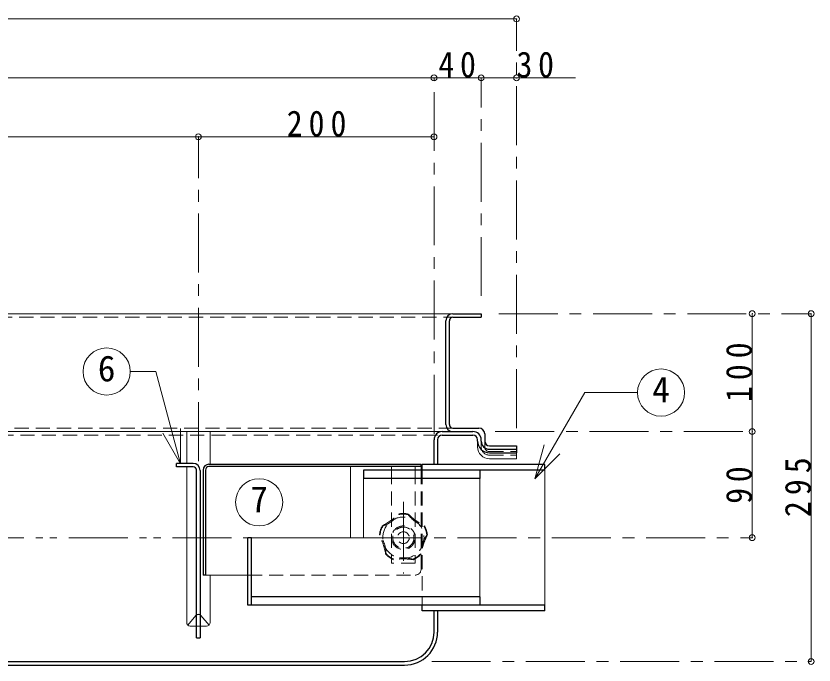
# Model space of a CAD drawing. Units: millimetres at full size, sheet at 1:10. Extents: x -2052 to 1998, y -1453 to 1357.
# Drawn here: x -100 to 578, y -1147 to -597 of the extents above; entities that cross this region are included whole.
import ezdxf
from ezdxf.enums import TextEntityAlignment as Align

# ---------------------------------------------------------------- set-up
doc = ezdxf.new("R2010")
doc.units = ezdxf.units.MM
doc.header["$LTSCALE"] = 10
doc.header["$PDMODE"] = 32
doc.header["$PDSIZE"] = 5
for name, pattern in [('CHAIN1', [8, 5, -1, 1, -1]), ('DASHED1', [1.8, 1.2, -0.6]), ('DOUBLE_CHAIN1', [8.8, 5, -1, 0.6, -0.6, 0.6, -1])]:
    doc.linetypes.add(name, pattern=pattern)
doc.layers.add('0-0____1', color=4, linetype='Continuous', lineweight=9)
doc.styles.add('ＭＳ ゴシック', font='')
doc.styles.get('ＭＳ ゴシック').set_extended_font_data('MS Gothic')

msp = doc.modelspace()

# ---------------------------------------------------------------- linework, layer by layer
at = {"layer": '0-0____1'}
for p, q in [((-1014.97, -599.01), (325.03, -599.01)), ((255.03, -649.01), (-944.97, -649.01)), ((295.03, -649.01), (255.03, -649.01)), ((375.03, -649.01), (295.03, -649.01)), ((-344.97, -699.01), (55.03, -699.01)), ((55.03, -699.01), (255.03, -699.01)), ((-960.97, -849.01), (271.03, -849.01)), ((525.03, -849.01), (525.03, -949.01)), ((575.03, -849.01), (575.03, -1144.01)), ((-949.97, -949.01), (262.03, -949.01)), ((525.03, -949.01), (525.03, -1039.01)), ((292.03, -962.01), (292.03, -957.01)), ((184.03, -1039.01), (184.03, -978.73)), ((195.03, -988.73), (195.03, -1039.01)), ((100.03, -1039.01), (195.03, -1039.01))]:
    msp.add_line(p, q, dxfattribs=at)
at = {"layer": '0-0____1', "linetype": 'CHAIN1'}
for p, q in [((325.03, -946.01), (325.03, -599.01)), ((255.03, -951.01), (255.03, -649.01)), ((295.03, -834.01), (295.03, -649.01)), ((55.03, -974.01), (55.03, -699.01)), ((310.03, -849.01), (575.03, -849.01)), ((307.03, -949.01), (525.03, -949.01)), ((229.03, -1008.51), (229.03, -1069.51)), ((195.03, -1039.01), (525.03, -1039.01)), ((253.03, -1144.01), (575.03, -1144.01))]:
    msp.add_line(p, q, dxfattribs=at)
at = {"layer": '0-0____1', "color": 7, "linetype": 'DASHED1', "lineweight": 18}
for p, q in [((-960.97, -852.01), (271.03, -852.01)), ((271.03, -946.01), (-982.97, -946.01)), ((-977.97, -952.01), (262.03, -952.01)), ((295.03, -962.01), (295.03, -957.01)), ((298.03, -962.01), (298.03, -957.01)), ((302.03, -966.01), (325.03, -966.01)), ((302.03, -969.01), (325.03, -969.01)), ((245.03, -981.73), (245.03, -1096.28))]:
    msp.add_line(p, q, dxfattribs=at)
at = {"layer": '0-0____1', "color": 5, "lineweight": 25}
for p, q in [((271.03, -849.01), (295.03, -849.01)), ((271.03, -852.01), (295.03, -852.01)), ((295.03, -849.01), (295.03, -852.01)), ((265.03, -943.01), (265.03, -855.01)), ((268.03, -943.01), (268.03, -855.01)), ((271.03, -946.01), (293.03, -946.01)), ((262.03, -949.01), (288.03, -949.01)), ((262.03, -952.01), (288.03, -952.01)), ((298.03, -951.01), (298.03, -957.01)), ((255.03, -977.01), (255.03, -956.01)), ((258.03, -956.01), (258.03, -977.01)), ((292.03, -957.01), (292.03, -956.01)), ((295.03, -957.01), (295.03, -956.01)), ((302.03, -964.01), (325.03, -964.01)), ((302.03, -967.01), (325.03, -967.01)), ((50.53, -976.01), (36.53, -976.01)), ((36.53, -979.01), (36.53, -976.01)), ((50.53, -979.01), (36.53, -979.01)), ((53.53, -1124.01), (53.53, -982.01)), ((56.53, -982.01), (56.53, -1124.01)), ((59.03, -981.73), (59.03, -1070.73)), ((61.03, -981.73), (61.03, -1070.73)), ((64.03, -976.73), (244.03, -976.73)), ((244.03, -978.73), (64.03, -978.73)), ((244.03, -978.73), (244.03, -976.73)), ((349.03, -977.01), (245.03, -977.01)), ((245.03, -981.73), (245.03, -977.01)), ((349.03, -981.73), (349.03, -977.01)), ((100.03, -1039.01), (97.03, -1039.01)), ((97.03, -1096.28), (97.03, -1039.01)), ((100.03, -1096.28), (100.03, -1039.01)), ((61.03, -1070.73), (59.03, -1070.73)), ((294.03, -1089.28), (100.03, -1089.28)), ((294.03, -1089.28), (294.03, -1096.28)), ((349.03, -1096.28), (97.03, -1096.28)), ((349.03, -1101.01), (349.03, -1096.28)), ((255.03, -1119.01), (255.03, -1101.01)), ((258.03, -1101.01), (258.03, -1119.01)), ((53.53, -1124.01), (56.53, -1124.01)), ((-919.97, -1144.01), (230.03, -1144.01)), ((-919.97, -1147.01), (230.03, -1147.01))]:
    msp.add_line(p, q, dxfattribs=at)
at = {"layer": '0-0____1', "color": 7, "lineweight": 18}
for p, q in [((-2.81, -898.06), (18.93, -898.06)), ((39.9, -976.33), (18.93, -898.06)), ((39.9, -976.33), (39.9, -946.33)), ((39.9, -976.33), (24.9, -950.35)), ((45.12, -976.01), (45.12, -949.01)), ((64.93, -949.01), (64.93, -976.73)), ((340.62, -989.2), (348.39, -960.23)), ((340.62, -989.2), (361.84, -967.99)), ((45.12, -1111.01), (45.12, -979.01)), ((219.03, -981.73), (219.03, -978.73)), ((219.03, -981.73), (239.03, -981.73)), ((239.03, -981.73), (239.03, -978.73)), ((244.03, -981.73), (244.03, -978.73)), ((349.03, -981.73), (349.03, -1096.28)), ((294.03, -988.73), (294.03, -1089.28)), ((97.03, -1070.73), (61.03, -1070.73)), ((64.93, -1111.01), (64.93, -1070.73)), ((46, -1113.12), (52.89, -1104.9)), ((64.05, -1113.12), (57.16, -1104.9)), ((53.53, -1114.01), (48.12, -1114.01)), ((56.53, -1114.01), (61.93, -1114.01))]:
    msp.add_line(p, q, dxfattribs=at)
at = {"layer": '0-0____1', "linetype": 'DASHED1'}
for p, q in [((219.03, -981.73), (219.03, -1060.73)), ((239.03, -981.73), (239.03, -1060.73)), ((244.03, -1065.73), (244.03, -981.73)), ((239.03, -1060.73), (219.03, -1060.73)), ((97.03, -1070.73), (239.03, -1070.73)), ((53.53, -1114.01), (56.53, -1114.01))]:
    msp.add_line(p, q, dxfattribs=at)
at = {"layer": '0-0____1', "linetype": 'DOUBLE_CHAIN1'}
msp.add_line((-934.97, -1039.01), (97.03, -1039.01), dxfattribs=at)
at = {"layer": '0-0____1', "color": 7, "lineweight": 18}
msp.add_lwpolyline([(340.62, -989.2), (382.93, -915.93), (427.7, -915.93)], dxfattribs=at)
at = {"layer": '0-0____1', "color": 5, "lineweight": 25}
for points in [[(302.03, -961.01), (325.03, -961.01), (325.03, -967.01)], [(349.03, -981.73), (195.03, -981.73), (195.03, -988.73)], [(294.03, -981.73), (294.03, -988.73), (195.03, -988.73)], [(349.03, -1101.01), (245.03, -1101.01), (245.03, -1096.28)]]:
    msp.add_lwpolyline(points, dxfattribs=at)
at = {"layer": '0-0____1'}
msp.add_lwpolyline([(325.03, -967.01), (325.03, -972.01), (302.03, -972.01)], dxfattribs=at)
at = {"layer": '0-0____1', "color": 7, "lineweight": 18}
for centre in [(-22.81, -898.06), (447.7, -915.93), (106.59, -1008.99)]:
    msp.add_circle(centre, 20, dxfattribs=at)
at = {"layer": '0-0____1', "linetype": 'DASHED1'}
for radius in [17.5, 10, 9, 5]:
    msp.add_circle((229.03, -1039.01), radius, dxfattribs=at)
at = {"layer": '0-0____1', "color": 5, "lineweight": 25}
for centre, radius, start, end in [((271.03, -855.01), 6, 90, 180), ((271.03, -855.01), 3, 90, 180), ((271.03, -943.01), 6, 180, 270), ((271.03, -943.01), 3, 180, 270), ((293.03, -951.01), 5, 0, 90), ((262.03, -956.01), 7, 90, 180), ((262.03, -956.01), 4, 90, 180), ((288.03, -956.01), 7, 0, 90), ((288.03, -956.01), 4, 0, 90), ((302.03, -957.01), 10, 180, 270), ((302.03, -957.01), 7, 180, 270), ((302.03, -957.01), 4, 180, 270), ((50.53, -982.01), 6, 0, 90), ((50.53, -982.01), 3, 0, 90), ((64.03, -981.73), 5, 90, 180), ((64.03, -981.73), 3, 90, 180), ((230.03, -1119.01), 25, 270, 0), ((230.03, -1119.01), 28, 270, 0)]:
    msp.add_arc(centre, radius, start, end, dxfattribs=at)
at = {"layer": '0-0____1'}
msp.add_arc((302.03, -962.01), 10, 180, 270, dxfattribs=at)
at = {"layer": '0-0____1', "color": 7, "linetype": 'DASHED1', "lineweight": 18}
for radius in [7, 4]:
    msp.add_arc((302.03, -962.01), radius, 180, 270, dxfattribs=at)
at = {"layer": '0-0____1', "linetype": 'DASHED1'}
for centre, radius, start, end in [((186.15, -979.99), 54.95, 297.11306, 314.88694), ((201.94, -1001.73), 29.07, 289.44958, 322.55042), ((229.03, -1039.01), 20.5, 78.46304, 101.53696), ((229.03, -1039.01), 20, 78.46304, 101.53696), ((256.11, -1001.73), 29.07, 217.44958, 250.55042), ((271.91, -979.99), 54.95, 225.11306, 242.88694), ((229.03, -1039.01), 20.5, 150.46304, 173.53696), ((229.03, -1039.01), 20, 150.46304, 173.53696), ((229.03, -1039.01), 20, 6.46304, 29.53696), ((229.03, -1039.01), 20.5, 6.46304, 29.53696), ((159.65, -1061.55), 54.95, 9.11306, 26.88694), ((185.21, -1053.24), 29.07, 1.44958, 34.55042), ((272.85, -1053.24), 29.07, 145.44958, 178.55042), ((298.41, -1061.55), 54.95, 153.11306, 170.88694), ((229.03, -1039.01), 20.5, 222.46304, 245.53696), ((229.03, -1039.01), 20, 222.46304, 245.53696), ((229.03, -1085.08), 29.07, 73.44958, 106.55042), ((229.03, -1039.01), 20, 294.46304, 317.53696), ((229.03, -1039.01), 20.5, 294.46304, 317.53696), ((229.03, -1111.96), 54.95, 81.11306, 98.88694), ((239.03, -1065.73), 5, 270, 0), ((55.03, -1107.01), 3, 60, 120)]:
    msp.add_arc(centre, radius, start, end, dxfattribs=at)
at = {"layer": '0-0____1', "color": 7, "lineweight": 18}
for centre, start, end in [((55.03, -1107.01), 120, 135.27973), ((55.03, -1107.01), 44.72027, 60), ((48.12, -1111.01), 180, 270), ((61.93, -1111.01), 270, 0)]:
    msp.add_arc(centre, 3, start, end, dxfattribs=at)
at = {"layer": '0-0____1'}
for p in [(325.03, -599.01), (255.03, -649.01), (295.03, -649.01), (325.03, -649.01), (55.03, -699.01), (255.03, -699.01), (525.03, -849.01), (575.03, -849.01), (525.03, -949.01), (525.03, -1039.01), (575.03, -1144.01)]:
    msp.add_point(p, dxfattribs=at)

# ---------------------------------------------------------------- texts
at = {"layer": '0-0____1', "color": 7, "style": 'ＭＳ ゴシック'}
for s, p in [('6', (-30.31, -913.06)), ('4', (440.2, -930.93)), ('7', (99.09, -1023.99))]:
    msp.add_text(s, height=21.99, dxfattribs=at).set_placement(p, align=Align.BOTTOM_LEFT)
at = {"layer": '0-0____1', "color": 7, "char_height": 21.99, "attachment_point": 7, "style": 'ＭＳ ゴシック'}
for s, insert in [('\\T1.36;\\W0.9;40', (258.78, -649.01)), ('\\T1.36;\\W0.9;30', (325.03, -649.01)), ('\\T1.38;\\W0.9;200', (130.03, -699.01))]:
    msp.add_mtext(s, dxfattribs=dict(at, insert=insert))
at = {"layer": '0-0____1', "color": 7, "char_height": 21.99, "attachment_point": 7, "rotation": 90, "style": 'ＭＳ ゴシック'}
for s, insert in [('\\T1.38;\\W0.9;100', (525.03, -924.01)), ('\\T1.38;\\W0.9;295', (575.03, -1021.51)), ('\\T1.36;\\W0.9;90', (525.03, -1010.26))]:
    msp.add_mtext(s, dxfattribs=dict(at, insert=insert))

doc.saveas('drawing.dxf')
